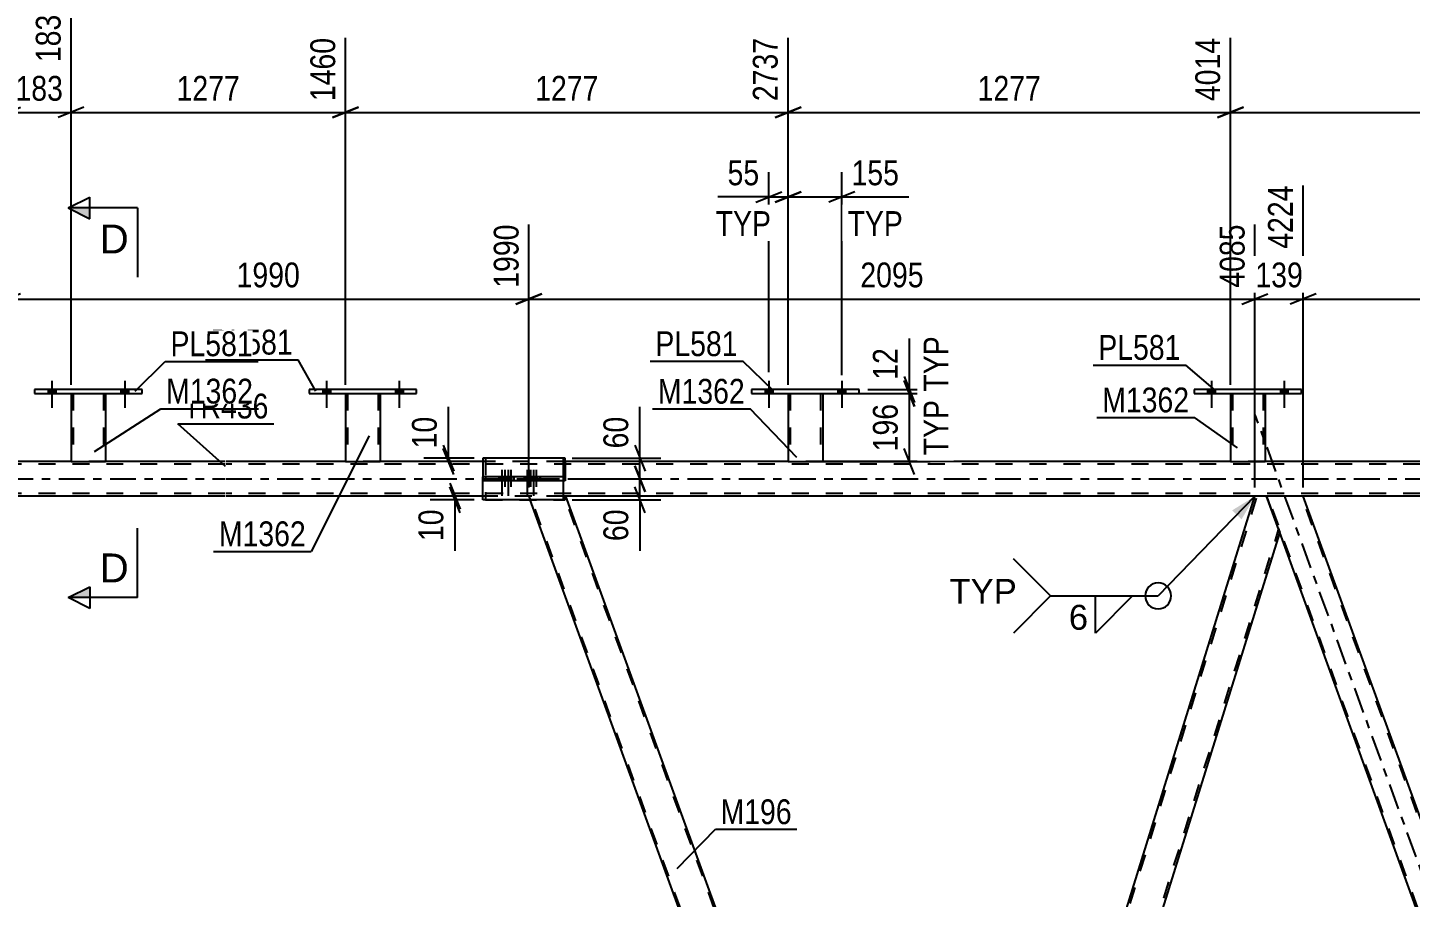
# Model space of a CAD drawing. Header units: millimetres. Extents: x -80 to 761, y -429 to 165.
# Drawn here: x 2.3 to 162, y -48.3 to 52.1 of the extents above; entities that cross this region are included whole.
import ezdxf

# ---------------------------------------------------------------- set-up
doc = ezdxf.new("R2010")
doc.units = ezdxf.units.MM
doc.linetypes.add('DXK_LINE_DOT2', pattern=[3.9198, 1.9599, -1.9599])
doc.linetypes.add('DXK_LINE_DOT3', pattern=[5.9187, 2.979, -0.9799, 0.9799, -0.9799])
doc.styles.add('Arial', font='ARIAL.TTF', dxfattribs={"height": 0.2})
doc.styles.add('Arial Narrow', font='ARIALN.TTF', dxfattribs={"height": 0.2})

# ---------------------------------------------------------------- blocks, each defined once
blk = doc.blocks.new('Bolt-814184913-3454 - 3452')
at = {"linetype": 'Continuous'}
for points in [[(36.39, 9.84), (37.27, 9.84), (37.27, 10.32), (36.39, 10.32)], [(44.79, 9.84), (45.67, 9.84), (45.67, 10.32), (44.79, 10.32)]]:
    blk.add_hatch(color=1, dxfattribs=at).paths.add_polyline_path(points)
at = {"color": 1, "linetype": 'Continuous'}
for p, q in [((36.83, 11.32), (36.83, 8.2)), ((45.23, 11.32), (45.23, 8.2)), ((36.39, 10.32), (36.39, 9.84)), ((37.27, 10.32), (37.27, 9.84)), ((44.79, 10.32), (44.79, 9.84)), ((45.67, 10.32), (45.67, 9.84))]:
    blk.add_line(p, q, dxfattribs=at)
blk = doc.blocks.new('Bolt-814184913-3455 - 3452')
at = {"linetype": 'Continuous'}
for points in [[(36.39, 9.84), (37.27, 9.84), (37.27, 10.32), (36.39, 10.32)], [(44.79, 9.84), (45.67, 9.84), (45.67, 10.32), (44.79, 10.32)]]:
    blk.add_hatch(color=1, dxfattribs=at).paths.add_polyline_path(points)
at = {"color": 1, "linetype": 'Continuous'}
for p, q in [((36.83, 11.32), (36.83, 8.2)), ((45.23, 11.32), (45.23, 8.2)), ((36.39, 10.32), (36.39, 9.84)), ((37.27, 10.32), (37.27, 9.84)), ((44.79, 10.32), (44.79, 9.84)), ((45.67, 10.32), (45.67, 9.84))]:
    blk.add_line(p, q, dxfattribs=at)
blk = doc.blocks.new('Bolt-814184913-3456 - 3452')
at = {"linetype": 'Continuous'}
for points in [[(87.47, 9.84), (88.35, 9.84), (88.35, 10.32), (87.47, 10.32)], [(95.87, 9.84), (96.75, 9.84), (96.75, 10.32), (95.87, 10.32)]]:
    blk.add_hatch(color=1, dxfattribs=at).paths.add_polyline_path(points)
at = {"color": 1, "linetype": 'Continuous'}
for p, q in [((87.91, 11.32), (87.91, 8.2)), ((96.31, 11.32), (96.31, 8.2)), ((87.47, 10.32), (87.47, 9.84)), ((88.35, 10.32), (88.35, 9.84)), ((95.87, 10.32), (95.87, 9.84)), ((96.75, 10.32), (96.75, 9.84))]:
    blk.add_line(p, q, dxfattribs=at)
blk = doc.blocks.new('Bolt-814184913-3457 - 3452')
at = {"linetype": 'Continuous'}
for points in [[(87.47, 9.84), (88.35, 9.84), (88.35, 10.32), (87.47, 10.32)], [(95.87, 9.84), (96.75, 9.84), (96.75, 10.32), (95.87, 10.32)]]:
    blk.add_hatch(color=1, dxfattribs=at).paths.add_polyline_path(points)
at = {"color": 1, "linetype": 'Continuous'}
for p, q in [((87.91, 11.32), (87.91, 8.2)), ((96.31, 11.32), (96.31, 8.2)), ((87.47, 10.32), (87.47, 9.84)), ((88.35, 10.32), (88.35, 9.84)), ((95.87, 10.32), (95.87, 9.84)), ((96.75, 10.32), (96.75, 9.84))]:
    blk.add_line(p, q, dxfattribs=at)
blk = doc.blocks.new('Bolt-814184913-3458 - 3452')
at = {"linetype": 'Continuous'}
for points in [[(138.55, 9.84), (139.43, 9.84), (139.43, 10.32), (138.55, 10.32)], [(146.95, 9.84), (147.83, 9.84), (147.83, 10.32), (146.95, 10.32)]]:
    blk.add_hatch(color=1, dxfattribs=at).paths.add_polyline_path(points)
at = {"color": 1, "linetype": 'Continuous'}
for p, q in [((138.99, 11.32), (138.99, 8.2)), ((147.39, 11.32), (147.39, 8.2)), ((138.55, 10.32), (138.55, 9.84)), ((139.43, 10.32), (139.43, 9.84)), ((146.95, 10.32), (146.95, 9.84)), ((147.83, 10.32), (147.83, 9.84))]:
    blk.add_line(p, q, dxfattribs=at)
blk = doc.blocks.new('Bolt-814184913-3459 - 3452')
at = {"linetype": 'Continuous'}
for points in [[(138.55, 9.84), (139.43, 9.84), (139.43, 10.32), (138.55, 10.32)], [(146.95, 9.84), (147.83, 9.84), (147.83, 10.32), (146.95, 10.32)]]:
    blk.add_hatch(color=1, dxfattribs=at).paths.add_polyline_path(points)
at = {"color": 1, "linetype": 'Continuous'}
for p, q in [((138.99, 11.32), (138.99, 8.2)), ((147.39, 11.32), (147.39, 8.2)), ((138.55, 10.32), (138.55, 9.84)), ((139.43, 10.32), (139.43, 9.84)), ((146.95, 10.32), (146.95, 9.84)), ((147.83, 10.32), (147.83, 9.84))]:
    blk.add_line(p, q, dxfattribs=at)
blk = doc.blocks.new('Part-814184913-3482 - 3452')
at = {"color": 2, "linetype": 'Continuous'}
for p, q in [((34.83, 10.32), (34.83, 9.84)), ((47.23, 10.32), (34.83, 10.32)), ((34.83, 9.84), (47.23, 9.84)), ((47.23, 9.84), (47.23, 10.32))]:
    blk.add_line(p, q, dxfattribs=at)
blk = doc.blocks.new('Part-814184913-3497 - 3452')
at = {"color": 2, "linetype": 'Continuous'}
for p, q in [((39.03, 9.84), (39.03, 2)), ((43.03, 9.84), (43.03, 2)), ((39.03, 2), (43.03, 2))]:
    blk.add_line(p, q, dxfattribs=at)
at = {"color": 7, "linetype": 'DXK_LINE_DOT2'}
for p, q in [((39.03, 9.84), (43.03, 9.84)), ((39.03, 9.84), (39.03, 9.84)), ((39.03, 9.84), (39.03, 9.84)), ((39.27, 9.84), (39.27, 2)), ((42.79, 9.84), (42.79, 2)), ((43.03, 9.84), (43.03, 9.84)), ((43.03, 9.84), (43.03, 9.84)), ((42.73, 2), (42.77, 2)), ((42.73, 2), (42.77, 2)), ((42.77, 2), (42.79, 2)), ((42.77, 2), (42.79, 2))]:
    blk.add_line(p, q, dxfattribs=at)
blk = doc.blocks.new('Part-814184913-3502 - 3452')
at = {"color": 2, "linetype": 'Continuous'}
for p, q in [((85.91, 10.32), (85.91, 9.84)), ((98.31, 10.32), (85.91, 10.32)), ((85.91, 9.84), (98.31, 9.84)), ((98.31, 9.84), (98.31, 10.32))]:
    blk.add_line(p, q, dxfattribs=at)
blk = doc.blocks.new('Part-814184913-3507 - 3452')
at = {"color": 2, "linetype": 'Continuous'}
for p, q in [((90.11, 9.84), (90.11, 2)), ((94.11, 9.84), (94.11, 2)), ((90.11, 2), (94.11, 2))]:
    blk.add_line(p, q, dxfattribs=at)
at = {"color": 7, "linetype": 'DXK_LINE_DOT2'}
for p, q in [((90.11, 9.84), (94.11, 9.84)), ((90.11, 9.84), (90.11, 9.84)), ((90.11, 9.84), (90.11, 9.84)), ((90.35, 9.84), (90.35, 2)), ((93.87, 9.84), (93.87, 2)), ((94.11, 9.84), (94.11, 9.84)), ((94.11, 9.84), (94.11, 9.84)), ((93.82, 2), (93.85, 2)), ((93.82, 2), (93.85, 2)), ((93.85, 2), (93.87, 2)), ((93.85, 2), (93.87, 2))]:
    blk.add_line(p, q, dxfattribs=at)
blk = doc.blocks.new('Part-814184913-3512 - 3452')
at = {"color": 2, "linetype": 'Continuous'}
for p, q in [((136.99, 10.32), (136.99, 9.84)), ((149.39, 10.32), (136.99, 10.32)), ((136.99, 9.84), (149.39, 9.84)), ((149.39, 9.84), (149.39, 10.32))]:
    blk.add_line(p, q, dxfattribs=at)
blk = doc.blocks.new('Part-814184913-3517 - 3452')
at = {"color": 2, "linetype": 'Continuous'}
for p, q in [((141.19, 9.84), (141.19, 2)), ((145.19, 9.84), (145.19, 2)), ((141.19, 2), (145.19, 2))]:
    blk.add_line(p, q, dxfattribs=at)
at = {"color": 7, "linetype": 'DXK_LINE_DOT2'}
for p, q in [((141.19, 9.84), (145.19, 9.84)), ((141.19, 9.84), (141.19, 9.84)), ((141.19, 9.84), (141.19, 9.84)), ((141.43, 9.84), (141.43, 2)), ((144.95, 9.84), (144.95, 2)), ((145.19, 9.84), (145.19, 9.84)), ((145.19, 9.84), (145.19, 9.84)), ((144.9, 2), (144.93, 2)), ((144.9, 2), (144.93, 2)), ((144.93, 2), (144.95, 2)), ((144.93, 2), (144.95, 2))]:
    blk.add_line(p, q, dxfattribs=at)
blk = doc.blocks.new('Part-814184913-3902 - 3452')
at = {"color": 2, "linetype": 'Continuous'}
for p, q in [((64.18, 2.4), (54.87, 2.4)), ((54.87, 2.4), (54.87, 0.24)), ((64.18, -2.4), (64.18, 2.4)), ((54.87, -2.4), (54.87, -0.24)), ((64.18, -2.4), (54.87, -2.4))]:
    blk.add_line(p, q, dxfattribs=at)
at = {"color": 7, "linetype": 'DXK_LINE_DOT2'}
blk.add_line((54.87, 0.24), (54.87, -0.24), dxfattribs=at)
blk = doc.blocks.new('Part-814184913-3736 - 3452')
at = {"color": 2, "linetype": 'Continuous'}
for p, q in [((107.32, -119.75), (144.02, -2)), ((145.34, -2), (144.02, -2)), ((146.87, -6.2), (145.34, -2)), ((110.43, -123.22), (146.89, -6.25)), ((108.58, -123.22), (107.34, -119.8))]:
    blk.add_line(p, q, dxfattribs=at)
at = {"color": 7, "linetype": 'DXK_LINE_DOT2'}
for p, q in [((107.45, -120.12), (144.27, -2)), ((110.17, -123.22), (146.75, -5.88)), ((146.89, -6.25), (146.87, -6.2)), ((146.89, -6.25), (146.87, -6.2)), ((107.34, -119.8), (107.32, -119.75)), ((108.58, -123.22), (110.43, -123.22))]:
    blk.add_line(p, q, dxfattribs=at)
blk = doc.blocks.new('Part-814184913-3741 - 3452')
at = {"color": 7, "linetype": 'DXK_LINE_DOT3'}
blk.add_line((195.01, -132.62), (144.05, 7.4), dxfattribs=at)
at = {"color": 2, "linetype": 'Continuous'}
for p, q in [((149.59, -2), (145.34, -2)), ((191.96, -118.41), (149.59, -2)), ((187.71, -118.41), (146.87, -6.2))]:
    blk.add_line(p, q, dxfattribs=at)
at = {"color": 7, "linetype": 'DXK_LINE_DOT2'}
for p, q in [((145.34, -2), (146.87, -6.2)), ((189.63, -123.22), (145.51, -2)), ((193.54, -123.22), (149.42, -2)), ((189.46, -123.22), (187.71, -118.41)), ((193.72, -123.22), (191.96, -118.41)), ((193.72, -123.22), (189.46, -123.22))]:
    blk.add_line(p, q, dxfattribs=at)
blk = doc.blocks.new('Part-814184913-3752 - 3452')
at = {"color": 2, "linetype": 'Continuous'}
for p, q in [((7.33, 2), (0, 2)), ((25.13, 2), (11.33, 2)), ((39.03, 2), (25.23, 2)), ((54.87, 2), (43.03, 2)), ((90.11, 2), (64.18, 2)), ((141.19, 2), (94.11, 2)), ((192.27, 2), (145.19, 2)), ((25.13, -2), (0, -2)), ((54.87, -2), (25.23, -2)), ((144.02, -2), (64.46, -2)), ((229.15, -2), (149.59, -2))]:
    blk.add_line(p, q, dxfattribs=at)
at = {"color": 7, "linetype": 'DXK_LINE_DOT2'}
for p, q in [((25.13, 1.68), (0, 1.68)), ((11.33, 2), (7.33, 2)), ((629.53, 1.68), (25.23, 1.68)), ((43.03, 2), (39.03, 2)), ((64.18, 2), (54.87, 2)), ((94.11, 2), (90.11, 2)), ((145.19, 2), (141.19, 2)), ((25.13, -1.68), (0, -1.68)), ((629.53, -1.68), (25.23, -1.68)), ((64.46, -2), (54.87, -2)), ((149.59, -2), (144.02, -2))]:
    blk.add_line(p, q, dxfattribs=at)
at = {"color": 7, "linetype": 'DXK_LINE_DOT3'}
for p, q in [((0, 0), (25.13, 0)), ((25.23, 0), (629.53, 0))]:
    blk.add_line(p, q, dxfattribs=at)
blk = doc.blocks.new('Part-814184913-3914 - 3452')
at = {"color": 2, "linetype": 'Continuous'}
for p, q in [((7.33, 9.84), (7.33, 2)), ((11.33, 9.84), (11.33, 2)), ((7.33, 2), (11.33, 2))]:
    blk.add_line(p, q, dxfattribs=at)
at = {"color": 7, "linetype": 'DXK_LINE_DOT2'}
for p, q in [((7.33, 9.84), (11.33, 9.84)), ((7.33, 9.84), (7.33, 9.84)), ((7.33, 9.84), (7.33, 9.84)), ((7.57, 9.84), (7.57, 2)), ((11.09, 9.84), (11.09, 2)), ((11.33, 9.84), (11.33, 9.84)), ((11.33, 9.84), (11.33, 9.84)), ((11.03, 2), (11.07, 2)), ((11.03, 2), (11.07, 2)), ((11.07, 2), (11.09, 2)), ((11.07, 2), (11.09, 2))]:
    blk.add_line(p, q, dxfattribs=at)
blk = doc.blocks.new('Part-814184913-3804 - 3452')
at = {"color": 7, "linetype": 'DXK_LINE_DOT2'}
for p, q in [((60.2, -2), (60.23, -2)), ((64.18, -2), (60.2, -2)), ((60.2, -2), (60.35, -2.4)), ((104.49, -123.22), (60.37, -2)), ((108.41, -123.22), (64.29, -2)), ((108.58, -123.22), (107.34, -119.8)), ((104.32, -123.22), (108.58, -123.22))]:
    blk.add_line(p, q, dxfattribs=at)
at = {"color": 2, "linetype": 'Continuous'}
for p, q in [((104.32, -123.22), (60.35, -2.4)), ((64.46, -2), (64.18, -2)), ((107.34, -119.8), (64.46, -2))]:
    blk.add_line(p, q, dxfattribs=at)
blk = doc.blocks.new('Bolt-814184913-3920 - 3452')
at = {"linetype": 'Continuous'}
for points in [[(4.69, 9.84), (5.57, 9.84), (5.57, 10.32), (4.69, 10.32)], [(13.09, 9.84), (13.97, 9.84), (13.97, 10.32), (13.09, 10.32)]]:
    blk.add_hatch(color=1, dxfattribs=at).paths.add_polyline_path(points)
at = {"color": 1, "linetype": 'Continuous'}
for p, q in [((5.13, 11.32), (5.13, 8.2)), ((13.53, 11.32), (13.53, 8.2)), ((4.69, 10.32), (4.69, 9.84)), ((5.57, 10.32), (5.57, 9.84)), ((13.09, 10.32), (13.09, 9.84)), ((13.97, 10.32), (13.97, 9.84))]:
    blk.add_line(p, q, dxfattribs=at)
blk = doc.blocks.new('Part-814184913-3901 - 3452')
at = {"color": 2, "linetype": 'Continuous'}
for p, q in [((61.09, 0.24), (54.87, 0.24)), ((54.87, -0.24), (54.87, 0.24)), ((64.18, 0.24), (61.09, 0.24)), ((61.09, 0.24), (61.09, -0.24)), ((64.18, 0.24), (64.18, -0.24)), ((61.09, -0.24), (54.87, -0.24)), ((64.18, -0.24), (61.09, -0.24))]:
    blk.add_line(p, q, dxfattribs=at)
blk = doc.blocks.new('Bolt-814184913-3903 - 3452')
at = {"linetype": 'Continuous'}
for points in [[(57.44, 0.24), (56.72, 0.24), (56.72, -0.24), (57.44, -0.24)], [(58.17, 0.24), (57.45, 0.24), (57.45, -0.24), (58.17, -0.24)], [(60.37, 0.24), (59.65, 0.24), (59.65, -0.24), (60.37, -0.24)], [(61.1, 0.24), (60.38, 0.24), (60.38, -0.24), (61.1, -0.24)]]:
    blk.add_hatch(color=1, dxfattribs=at).paths.add_polyline_path(points)
at = {"color": 1, "linetype": 'Continuous'}
for p, q in [((56.72, 0.24), (56.72, -0.24)), ((57.08, 1.04), (57.08, -1.96)), ((57.44, 0.24), (57.44, -0.24)), ((57.45, 0.24), (57.45, -0.24)), ((57.81, 1.04), (57.81, -1.96)), ((58.17, 0.24), (58.17, -0.24)), ((59.65, 0.24), (59.65, -0.24)), ((60.01, 1.04), (60.01, -1.96)), ((60.37, 0.24), (60.37, -0.24)), ((60.38, 0.24), (60.38, -0.24)), ((60.74, 1.04), (60.74, -1.96)), ((61.1, 0.24), (61.1, -0.24))]:
    blk.add_line(p, q, dxfattribs=at)
blk = doc.blocks.new('Part-814184913-3907 - 3452')
at = {"color": 7, "linetype": 'DXK_LINE_DOT2'}
for p, q in [((64.38, 0.24), (55.2, 0.24)), ((55.2, 0.24), (55.2, -0.24)), ((61.48, 0.24), (61.48, -0.24)), ((64.38, 0.24), (64.38, -0.24)), ((64.38, -0.24), (55.2, -0.24))]:
    blk.add_line(p, q, dxfattribs=at)
blk = doc.blocks.new('Part-814184913-3908 - 3452')
at = {"color": 2, "linetype": 'Continuous'}
for p, q in [((64.38, 2.4), (55.2, 2.4)), ((64.38, 2), (64.38, 2.4))]:
    blk.add_line(p, q, dxfattribs=at)
at = {"color": 7, "linetype": 'DXK_LINE_DOT2'}
for p, q in [((55.2, 2.4), (55.2, -2.4)), ((64.38, 2), (64.38, -2.4)), ((55.2, -2.4), (64.38, -2.4))]:
    blk.add_line(p, q, dxfattribs=at)
blk = doc.blocks.new('Bolt-814184913-3909 - 3452')
at = {"color": 1, "linetype": 'DXK_LINE_DOT2'}
for p, q in [((57.04, 0.24), (57.04, -0.24)), ((57.4, 1.04), (57.4, -1.96)), ((57.74, 0.24), (57.74, -0.24)), ((57.76, 0.24), (57.76, -0.24)), ((58.1, 1.04), (58.1, -1.96)), ((58.46, 0.24), (58.46, -0.24)), ((60, 0.24), (60, -0.24)), ((60.36, 1.04), (60.36, -1.96)), ((60.69, 0.24), (60.69, -0.24)), ((60.72, 0.24), (60.72, -0.24)), ((61.05, 1.04), (61.05, -1.96)), ((61.41, 0.24), (61.41, -0.24))]:
    blk.add_line(p, q, dxfattribs=at)
blk = doc.blocks.new('Part-814184913-3919 - 3452')
at = {"color": 2, "linetype": 'Continuous'}
for p, q in [((3.13, 10.32), (3.13, 9.84)), ((15.53, 10.32), (3.13, 10.32)), ((3.13, 9.84), (15.53, 9.84)), ((15.53, 9.84), (15.53, 10.32))]:
    blk.add_line(p, q, dxfattribs=at)
blk = doc.blocks.new('Bolt-814184913-3921 - 3452')
at = {"linetype": 'Continuous'}
for points in [[(4.69, 9.84), (5.57, 9.84), (5.57, 10.32), (4.69, 10.32)], [(13.09, 9.84), (13.97, 9.84), (13.97, 10.32), (13.09, 10.32)]]:
    blk.add_hatch(color=1, dxfattribs=at).paths.add_polyline_path(points)
at = {"color": 1, "linetype": 'Continuous'}
for p, q in [((5.13, 11.32), (5.13, 8.2)), ((13.53, 11.32), (13.53, 8.2)), ((4.69, 10.32), (4.69, 9.84)), ((5.57, 10.32), (5.57, 9.84)), ((13.09, 10.32), (13.09, 9.84)), ((13.97, 10.32), (13.97, 9.84))]:
    blk.add_line(p, q, dxfattribs=at)
blk = doc.blocks.new('StraightDimension-814184913-4511 - 3452')
at = {"color": 7, "linetype": 'Continuous'}
for p, q in [((60.2, -1), (60.2, 29.37)), ((144.02, -1), (144.02, 29.37)), ((61.7, 21.36), (58.7, 20.16)), ((60.2, 20.76), (144.02, 20.76)), ((142.52, 20.16), (145.52, 21.36))]:
    blk.add_line(p, q, dxfattribs=at)
at = {"color": 0, "linetype": 'Continuous'}
blk.add_wipeout([(143.42, 29.97), (139.22, 29.97), (139.22, 21.46), (143.42, 21.46)], dxfattribs=at)
at = {"color": 0}
blk.add_wipeout([(106.37, 21.51), (106.37, 25.71), (97.86, 25.71), (97.86, 21.51)], dxfattribs=at)
at = {"color": 3, "linetype": 'Continuous', "style": 'Arial Narrow'}
blk.add_text('4085', height=2.863, rotation=90.0002, dxfattribs=at).set_placement((142.82, 22.06))
at = {"color": 3, "style": 'Arial Narrow'}
blk.add_text('2095', height=2.863, dxfattribs=at).set_placement((98.46, 22.11))
blk = doc.blocks.new('StraightDimension-814184913-17968 - 3452')
at = {"color": 7, "linetype": 'Continuous'}
for p, q in [((7.33, 10.84), (7.33, 53.59)), ((39.03, 10.84), (39.03, 50.91)), ((8.83, 42.9), (5.83, 41.7)), ((7.33, 42.3), (39.03, 42.3)), ((37.53, 41.7), (40.53, 42.9))]:
    blk.add_line(p, q, dxfattribs=at)
at = {"color": 0, "linetype": 'Continuous'}
blk.add_wipeout([(38.43, 51.51), (34.23, 51.51), (34.23, 43), (38.43, 43)], dxfattribs=at)
at = {"color": 0}
blk.add_wipeout([(27.44, 43.05), (27.44, 47.25), (18.92, 47.25), (18.92, 43.05)], dxfattribs=at)
at = {"color": 3, "linetype": 'Continuous', "style": 'Arial Narrow'}
blk.add_text('1460', height=2.863, rotation=90.0002, dxfattribs=at).set_placement((37.83, 43.6))
at = {"color": 3, "style": 'Arial Narrow'}
blk.add_text('1277', height=2.863, dxfattribs=at).set_placement((19.52, 43.65))
blk = doc.blocks.new('StraightDimension-814184913-18107 - 3452')
at = {"color": 7, "linetype": 'Continuous'}
for p, q in [((87.91, 12.32), (87.91, 35.39)), ((90.11, 10.84), (90.11, 35.39)), ((86.41, 31.94), (89.41, 33.14)), ((87.91, 32.54), (90.11, 32.54)), ((91.61, 33.14), (88.61, 31.94))]:
    blk.add_line(p, q, dxfattribs=at)
at = {"color": 0}
blk.add_wipeout([(87.39, 33.29), (87.39, 37.49), (82.53, 37.49), (82.53, 33.29)], dxfattribs=at)
at = {"color": 0, "linetype": 'Continuous'}
blk.add_wipeout([(88.75, 27.44), (88.75, 31.64), (81.16, 31.64), (81.16, 27.44)], dxfattribs=at)
at = {"color": 7, "linetype": 'Continuous'}
blk.add_line((87.91, 32.54), (82.01, 32.54), dxfattribs=at)
blk.add_line((87.91, 32.54), (82.01, 32.54), dxfattribs=at)
at = {"color": 3, "style": 'Arial Narrow'}
blk.add_text('55', height=2.863, dxfattribs=at).set_placement((83.13, 33.89))
at = {"color": 3, "linetype": 'Continuous', "style": 'Arial Narrow'}
blk.add_text('TYP', height=2.863, dxfattribs=at).set_placement((81.76, 28.04))
blk = doc.blocks.new('StraightDimension-814184913-17966 - 3452')
at = {"color": 7, "linetype": 'Continuous'}
for p, q in [((90.11, 10.84), (90.11, 50.91)), ((141.19, 10.84), (141.19, 50.91)), ((91.61, 42.9), (88.61, 41.7)), ((90.11, 42.3), (141.19, 42.3)), ((139.69, 41.7), (142.69, 42.9))]:
    blk.add_line(p, q, dxfattribs=at)
at = {"color": 0, "linetype": 'Continuous'}
blk.add_wipeout([(140.59, 51.51), (136.39, 51.51), (136.39, 43), (140.59, 43)], dxfattribs=at)
at = {"color": 0}
blk.add_wipeout([(119.91, 43.05), (119.91, 47.25), (111.4, 47.25), (111.4, 43.05)], dxfattribs=at)
at = {"color": 3, "linetype": 'Continuous', "style": 'Arial Narrow'}
blk.add_text('4014', height=2.863, rotation=90.0002, dxfattribs=at).set_placement((139.99, 43.6))
at = {"color": 3, "style": 'Arial Narrow'}
blk.add_text('1277', height=2.863, dxfattribs=at).set_placement((112, 43.65))
blk = doc.blocks.new('StraightDimension-814184913-5079 - 3452')
at = {"color": 7, "linetype": 'Continuous'}
for p, q in [((51.06, -0.5), (52.26, -3.5)), ((52.26, -3.9), (51.06, -0.9)), ((53.87, -2), (48.81, -2)), ((53.87, -2.4), (48.81, -2.4)), ((51.66, -2.4), (51.66, -2))]:
    blk.add_line(p, q, dxfattribs=at)
at = {"color": 0}
blk.add_wipeout([(50.91, -2.93), (46.71, -2.93), (46.71, -7.78), (50.91, -7.78)], dxfattribs=at)
at = {"color": 7, "linetype": 'Continuous'}
blk.add_line((51.66, -2.4), (51.66, -8.31), dxfattribs=at)
blk.add_line((51.66, -2.4), (51.66, -8.31), dxfattribs=at)
at = {"color": 3, "style": 'Arial Narrow'}
blk.add_text('10', height=2.863, rotation=90.0002, dxfattribs=at).set_placement((50.31, -7.18))
blk = doc.blocks.new('StraightDimension-814184913-18106 - 3452')
at = {"color": 7, "linetype": 'Continuous'}
for p, q in [((90.11, 10.84), (90.11, 35.39)), ((96.31, 11.96), (96.31, 35.39)), ((88.61, 31.94), (91.61, 33.14)), ((90.11, 32.54), (96.31, 32.54)), ((97.81, 33.14), (94.81, 31.94))]:
    blk.add_line(p, q, dxfattribs=at)
at = {"color": 0}
blk.add_wipeout([(103.52, 33.29), (103.52, 37.49), (96.84, 37.49), (96.84, 33.29)], dxfattribs=at)
at = {"color": 0, "linetype": 'Continuous'}
blk.add_wipeout([(103.97, 27.44), (103.97, 31.64), (96.38, 31.64), (96.38, 27.44)], dxfattribs=at)
at = {"color": 7, "linetype": 'Continuous'}
blk.add_line((96.31, 32.54), (104.05, 32.54), dxfattribs=at)
blk.add_line((96.31, 32.54), (104.05, 32.54), dxfattribs=at)
at = {"color": 3, "style": 'Arial Narrow'}
blk.add_text('155', height=2.863, dxfattribs=at).set_placement((97.44, 33.89))
at = {"color": 3, "linetype": 'Continuous', "style": 'Arial Narrow'}
blk.add_text('TYP', height=2.863, dxfattribs=at).set_placement((96.98, 28.04))
blk = doc.blocks.new('StraightDimension-814184913-5125 - 3452')
at = {"color": 7, "linetype": 'Continuous'}
for p, q in [((72.41, 1.5), (73.61, -1.5)), ((65.18, 0), (75.41, 0)), ((73.61, -3.9), (72.41, -0.9)), ((73.01, -2.4), (73.01, 0)), ((65.18, -2.4), (75.41, -2.4))]:
    blk.add_line(p, q, dxfattribs=at)
at = {"color": 0}
blk.add_wipeout([(72.26, -2.93), (68.06, -2.93), (68.06, -7.78), (72.26, -7.78)], dxfattribs=at)
at = {"color": 7, "linetype": 'Continuous'}
blk.add_line((73.01, -2.4), (73.01, -8.31), dxfattribs=at)
blk.add_line((73.01, -2.4), (73.01, -8.31), dxfattribs=at)
at = {"color": 3, "style": 'Arial Narrow'}
blk.add_text('60', height=2.863, rotation=90.0002, dxfattribs=at).set_placement((71.66, -7.18))
blk = doc.blocks.new('StraightDimension-814184913-3924 - 3452')
at = {"color": 7, "linetype": 'Continuous'}
for p, q in [((103.52, 11.34), (104.72, 8.34)), ((93.11, 9.84), (106.52, 9.84)), ((104.12, 2), (104.12, 9.84)), ((104.72, 0.5), (103.52, 3.5)), ((93.11, 2), (106.52, 2))]:
    blk.add_line(p, q, dxfattribs=at)
at = {"color": 0, "linetype": 'Continuous'}
blk.add_wipeout([(109.22, 9.71), (105.02, 9.71), (105.02, 2.12), (109.22, 2.12)], dxfattribs=at)
at = {"color": 0}
blk.add_wipeout([(103.37, 9.26), (99.17, 9.26), (99.17, 2.58), (103.37, 2.58)], dxfattribs=at)
at = {"color": 3, "style": 'Arial Narrow'}
blk.add_text('196', height=2.863, rotation=90.0002, dxfattribs=at).set_placement((102.77, 3.18))
at = {"color": 3, "linetype": 'Continuous', "style": 'Arial Narrow'}
blk.add_text('TYP', height=2.863, rotation=90.0002, dxfattribs=at).set_placement((108.62, 2.72))
blk = doc.blocks.new('StraightDimension-814184913-3943 - 3452')
at = {"color": 7, "linetype": 'Continuous'}
for p, q in [((103.52, 11.82), (104.72, 8.82)), ((104.72, 8.34), (103.52, 11.34)), ((93.11, 9.84), (106.52, 9.84)), ((99.31, 10.32), (106.52, 10.32)), ((104.12, 9.84), (104.12, 10.32))]:
    blk.add_line(p, q, dxfattribs=at)
at = {"color": 0, "linetype": 'Continuous'}
blk.add_wipeout([(109.22, 17.07), (105.02, 17.07), (105.02, 9.48), (109.22, 9.48)], dxfattribs=at)
at = {"color": 0}
blk.add_wipeout([(103.37, 15.7), (99.17, 15.7), (99.17, 10.84), (103.37, 10.84)], dxfattribs=at)
at = {"color": 7, "linetype": 'Continuous'}
blk.add_line((104.12, 10.32), (104.12, 16.22), dxfattribs=at)
blk.add_line((104.12, 10.32), (104.12, 16.22), dxfattribs=at)
at = {"color": 3, "linetype": 'Continuous', "style": 'Arial Narrow'}
blk.add_text('TYP', height=2.863, rotation=90.0002, dxfattribs=at).set_placement((108.62, 10.08))
at = {"color": 3, "style": 'Arial Narrow'}
blk.add_text('12', height=2.863, rotation=90.0002, dxfattribs=at).set_placement((102.77, 11.44))
blk = doc.blocks.new('StraightDimension-814184913-5102 - 3452')
at = {"color": 7, "linetype": 'Continuous'}
for p, q in [((50.31, 3.9), (51.51, 0.9)), ((51.51, 0.5), (50.31, 3.5)), ((53.87, 2.4), (48.06, 2.4)), ((53.87, 2), (48.06, 2)), ((50.91, 2), (50.91, 2.4))]:
    blk.add_line(p, q, dxfattribs=at)
at = {"color": 0}
blk.add_wipeout([(50.16, 7.78), (45.96, 7.78), (45.96, 2.92), (50.16, 2.92)], dxfattribs=at)
at = {"color": 7, "linetype": 'Continuous'}
blk.add_line((50.91, 2.4), (50.91, 8.31), dxfattribs=at)
blk.add_line((50.91, 2.4), (50.91, 8.31), dxfattribs=at)
at = {"color": 3, "style": 'Arial Narrow'}
blk.add_text('10', height=2.863, rotation=90.0002, dxfattribs=at).set_placement((49.56, 3.52))
blk = doc.blocks.new('StraightDimension-814184913-4206 - 3452')
at = {"color": 7, "linetype": 'Continuous'}
for p, q in [((0, -3), (0, -61.62)), ((37.94, -122.25), (37.94, -56.37)), ((1.5, -58.62), (-1.5, -59.82)), ((36.44, -59.82), (39.44, -58.62)), ((0, -59.22), (37.94, -59.22))]:
    blk.add_line(p, q, dxfattribs=at)
at = {"color": 0}
blk.add_wipeout([(23.23, -58.47), (23.23, -54.27), (14.71, -54.27), (14.71, -58.47)], dxfattribs=at)
at = {"color": 3, "style": 'Arial Narrow'}
blk.add_text('1433', height=2.863, dxfattribs=at).set_placement((15.31, -57.87))
blk = doc.blocks.new('StraightDimension-814184913-4217 - 3452')
at = {"color": 7, "linetype": 'Continuous'}
for p, q in [((60.2, -1), (60.2, 29.37)), ((0, 7.5), (0, 23.89)), ((1.5, 21.36), (-1.5, 20.16)), ((0, 20.76), (60.2, 20.76)), ((58.7, 20.16), (61.7, 21.36))]:
    blk.add_line(p, q, dxfattribs=at)
at = {"color": 0, "linetype": 'Continuous'}
for points in [[(59.6, 29.97), (55.4, 29.97), (55.4, 21.46), (59.6, 21.46)], [(-0.6, 24.49), (-4.8, 24.49), (-4.8, 21.46), (-0.6, 21.46)]]:
    blk.add_wipeout(points, dxfattribs=at)
at = {"color": 0}
blk.add_wipeout([(34.36, 21.51), (34.36, 25.71), (25.85, 25.71), (25.85, 21.51)], dxfattribs=at)
at = {"color": 3, "linetype": 'Continuous', "style": 'Arial Narrow'}
for s, height, p in [('1990', 2.863, (59, 22.06)), ('0', 2.86, (-1.2, 22.06))]:
    blk.add_text(s, height=height, rotation=90.0002, dxfattribs=at).set_placement(p)
at = {"color": 3, "style": 'Arial Narrow'}
blk.add_text('1990', height=2.863, dxfattribs=at).set_placement((26.45, 22.11))
blk = doc.blocks.new('StraightDimension-814184913-4463 - 3452')
at = {"color": 7, "linetype": 'Continuous'}
for p, q in [((149.59, -1), (149.59, 33.87)), ((229.15, -1), (229.15, 29.37)), ((151.09, 21.36), (148.09, 20.16)), ((149.59, 20.76), (229.15, 20.76)), ((227.65, 20.16), (230.65, 21.36))]:
    blk.add_line(p, q, dxfattribs=at)
at = {"color": 0, "linetype": 'Continuous'}
blk.add_wipeout([(228.55, 29.97), (224.35, 29.97), (224.35, 21.46), (228.55, 21.46)], dxfattribs=at)
at = {"color": 0}
blk.add_wipeout([(193.63, 21.51), (193.63, 25.71), (185.12, 25.71), (185.12, 21.51)], dxfattribs=at)
at = {"color": 3, "linetype": 'Continuous', "style": 'Arial Narrow'}
blk.add_text('6213', height=2.863, rotation=90.0002, dxfattribs=at).set_placement((227.95, 22.06))
at = {"color": 3, "style": 'Arial Narrow'}
blk.add_text('1989', height=2.863, dxfattribs=at).set_placement((185.72, 22.11))
blk = doc.blocks.new('StraightDimension-814184913-4487 - 3452')
at = {"color": 7, "linetype": 'Continuous'}
for p, q in [((149.59, -1), (149.59, 33.87)), ((144.02, -1), (144.02, 29.37)), ((142.52, 20.16), (145.52, 21.36)), ((144.02, 20.76), (149.59, 20.76)), ((151.09, 21.36), (148.09, 20.16))]:
    blk.add_line(p, q, dxfattribs=at)
at = {"color": 0}
blk.add_wipeout([(150.15, 21.51), (150.15, 25.71), (143.47, 25.71), (143.47, 21.51)], dxfattribs=at)
at = {"color": 3, "style": 'Arial Narrow'}
blk.add_text('139', height=2.863, dxfattribs=at).set_placement((144.07, 22.11))
at = {"color": 0, "linetype": 'Continuous'}
blk.add_wipeout([(148.99, 34.47), (144.79, 34.47), (144.79, 25.96), (148.99, 25.96)], dxfattribs=at)
at = {"color": 3, "linetype": 'Continuous', "style": 'Arial Narrow'}
blk.add_text('4224', height=2.863, rotation=90.0002, dxfattribs=at).set_placement((148.39, 26.56))
blk = doc.blocks.new('StraightDimension-814184913-4867 - 3452')
at = {"color": 7, "linetype": 'Continuous'}
for p, q in [((-16.2, -1.5), (-17.4, 1.5)), ((-1.64, 0), (-19.65, 0)), ((-16.8, -125.86), (-16.8, 0)), ((-17.4, -124.36), (-16.2, -127.36)), ((35.86, -125.86), (-19.65, -125.86))]:
    blk.add_line(p, q, dxfattribs=at)
at = {"color": 0}
blk.add_wipeout([(-17.55, -58.67), (-21.75, -58.67), (-21.75, -67.19), (-17.55, -67.19)], dxfattribs=at)
at = {"color": 3, "style": 'Arial Narrow'}
blk.add_text('3147', height=2.863, rotation=90.0002, dxfattribs=at).set_placement((-18.15, -66.59))
blk = doc.blocks.new('StraightDimension-814184913-5136 - 3452')
at = {"color": 7, "linetype": 'Continuous'}
for p, q in [((72.41, 3.9), (73.61, 0.9)), ((65.18, 2.4), (75.41, 2.4)), ((73.01, 0), (73.01, 2.4)), ((73.61, -1.5), (72.41, 1.5)), ((65.18, 0), (75.41, 0))]:
    blk.add_line(p, q, dxfattribs=at)
at = {"color": 0}
blk.add_wipeout([(72.26, 7.78), (68.06, 7.78), (68.06, 2.92), (72.26, 2.92)], dxfattribs=at)
at = {"color": 7, "linetype": 'Continuous'}
blk.add_line((73.01, 2.4), (73.01, 8.31), dxfattribs=at)
blk.add_line((73.01, 2.4), (73.01, 8.31), dxfattribs=at)
at = {"color": 3, "style": 'Arial Narrow'}
blk.add_text('60', height=2.863, rotation=90.0002, dxfattribs=at).set_placement((71.66, 3.52))
blk = doc.blocks.new('StraightDimension-814184913-17965 - 3452')
at = {"color": 7, "linetype": 'Continuous'}
for p, q in [((141.19, 10.84), (141.19, 50.91)), ((192.27, 10.84), (192.27, 50.91)), ((142.69, 42.9), (139.69, 41.7)), ((141.19, 42.3), (192.27, 42.3)), ((190.77, 41.7), (193.77, 42.9))]:
    blk.add_line(p, q, dxfattribs=at)
at = {"color": 0, "linetype": 'Continuous'}
blk.add_wipeout([(191.67, 51.51), (187.47, 51.51), (187.47, 43), (191.67, 43)], dxfattribs=at)
at = {"color": 0}
blk.add_wipeout([(170.99, 43.05), (170.99, 47.25), (162.48, 47.25), (162.48, 43.05)], dxfattribs=at)
at = {"color": 3, "linetype": 'Continuous', "style": 'Arial Narrow'}
blk.add_text('5291', height=2.863, rotation=90.0002, dxfattribs=at).set_placement((191.07, 43.6))
at = {"color": 3, "style": 'Arial Narrow'}
blk.add_text('1277', height=2.863, dxfattribs=at).set_placement((163.08, 43.65))
blk = doc.blocks.new('StraightDimension-814184913-17967 - 3452')
at = {"color": 7, "linetype": 'Continuous'}
for p, q in [((39.03, 10.84), (39.03, 50.91)), ((90.11, 10.84), (90.11, 50.91)), ((40.53, 42.9), (37.53, 41.7)), ((39.03, 42.3), (90.11, 42.3)), ((88.61, 41.7), (91.61, 42.9))]:
    blk.add_line(p, q, dxfattribs=at)
at = {"color": 0, "linetype": 'Continuous'}
blk.add_wipeout([(89.51, 51.51), (85.31, 51.51), (85.31, 43), (89.51, 43)], dxfattribs=at)
at = {"color": 0}
blk.add_wipeout([(68.83, 43.05), (68.83, 47.25), (60.32, 47.25), (60.32, 43.05)], dxfattribs=at)
at = {"color": 3, "linetype": 'Continuous', "style": 'Arial Narrow'}
blk.add_text('2737', height=2.863, rotation=90.0002, dxfattribs=at).set_placement((88.91, 43.6))
at = {"color": 3, "style": 'Arial Narrow'}
blk.add_text('1277', height=2.863, dxfattribs=at).set_placement((60.92, 43.65))
blk = doc.blocks.new('StraightDimension-814184913-17969 - 3452')
at = {"color": 7, "linetype": 'Continuous'}
for p, q in [((7.33, 10.84), (7.33, 53.59)), ((0, 3), (0, 45.43)), ((-1.5, 41.7), (1.5, 42.9)), ((0, 42.3), (7.33, 42.3)), ((8.83, 42.9), (5.83, 41.7))]:
    blk.add_line(p, q, dxfattribs=at)
at = {"color": 0}
blk.add_wipeout([(7.01, 43.05), (7.01, 47.25), (0.32, 47.25), (0.32, 43.05)], dxfattribs=at)
at = {"color": 0, "linetype": 'Continuous'}
blk.add_wipeout([(-0.6, 46.03), (-4.8, 46.03), (-4.8, 43), (-0.6, 43)], dxfattribs=at)
at = {"color": 3, "style": 'Arial Narrow'}
blk.add_text('183', height=2.863, dxfattribs=at).set_placement((0.92, 43.65))
at = {"color": 3, "linetype": 'Continuous', "style": 'Arial Narrow'}
blk.add_text('0', height=2.86, rotation=90.0002, dxfattribs=at).set_placement((-1.2, 43.6))
at = {"color": 0, "linetype": 'Continuous'}
blk.add_wipeout([(6.73, 54.19), (2.53, 54.19), (2.53, 47.5), (6.73, 47.5)], dxfattribs=at)
at = {"color": 3, "linetype": 'Continuous', "style": 'Arial Narrow'}
blk.add_text('183', height=2.863, rotation=90.0002, dxfattribs=at).set_placement((6.13, 48.1))
blk = doc.blocks.new('Mark-814184913-3508 - 3452')
at = {"color": 0}
blk.add_wipeout([(135.43, 13.74), (135.43, 16.74), (125.93, 16.74), (125.93, 13.74)], dxfattribs=at)
blk.add_wipeout([(135.43, 13.74), (135.43, 16.74), (125.93, 16.74), (125.93, 13.74)], dxfattribs=at)
at = {"color": 30, "linetype": 'Continuous'}
for p in [(125.33, 13.14), (139.48, 10.21)]:
    blk.add_line(p, (136.03, 13.14), dxfattribs=at)
at = {"color": 3, "style": 'Arial Narrow'}
blk.add_text('PL581', height=2.863, dxfattribs=at).set_placement((125.93, 13.74))
blk = doc.blocks.new('Mark-814184913-3478 - 3452')
at = {"color": 0}
blk.add_wipeout([(32.94, 14.35), (32.94, 17.35), (23.44, 17.35), (23.44, 14.35)], dxfattribs=at)
blk.add_wipeout([(32.94, 14.35), (32.94, 17.35), (23.44, 17.35), (23.44, 14.35)], dxfattribs=at)
at = {"color": 30, "linetype": 'Continuous'}
for p in [(22.84, 13.75), (35.61, 10.13)]:
    blk.add_line(p, (33.54, 13.75), dxfattribs=at)
at = {"color": 3, "style": 'Arial Narrow'}
blk.add_text('PL581', height=2.863, dxfattribs=at).set_placement((23.44, 14.35))
blk = doc.blocks.new('Mark-814184913-3493 - 3452')
at = {"color": 0}
blk.add_wipeout([(34.46, -7.77), (34.46, -4.77), (24.4, -4.77), (24.4, -7.77)], dxfattribs=at)
blk.add_wipeout([(34.46, -7.77), (34.46, -4.77), (24.4, -4.77), (24.4, -7.77)], dxfattribs=at)
at = {"color": 30, "linetype": 'Continuous'}
for p in [(41.74, 4.96), (23.8, -8.37)]:
    blk.add_line(p, (35.06, -8.37), dxfattribs=at)
at = {"color": 3, "style": 'Arial Narrow'}
blk.add_text('M1362', height=2.863, dxfattribs=at).set_placement((24.4, -7.77))
blk = doc.blocks.new('Mark-814184913-3800 - 3452')
at = {"color": 0}
blk.add_wipeout([(90.54, -39.85), (90.54, -36.85), (82.32, -36.85), (82.32, -39.85)], dxfattribs=at)
blk.add_wipeout([(90.54, -39.85), (90.54, -36.85), (82.32, -36.85), (82.32, -39.85)], dxfattribs=at)
at = {"color": 30, "linetype": 'Continuous'}
for p, q in [((77.3, -44.98), (81.72, -40.45)), ((81.72, -40.45), (91.14, -40.45))]:
    blk.add_line(p, q, dxfattribs=at)
at = {"color": 3, "style": 'Arial Narrow'}
blk.add_text('M196', height=2.863, dxfattribs=at).set_placement((82.32, -39.85))
blk = doc.blocks.new('Mark-814184913-3498 - 3452')
at = {"color": 0}
blk.add_wipeout([(84.31, 14.17), (84.31, 17.17), (74.8, 17.17), (74.8, 14.17)], dxfattribs=at)
blk.add_wipeout([(84.31, 14.17), (84.31, 17.17), (74.8, 17.17), (74.8, 14.17)], dxfattribs=at)
at = {"color": 30, "linetype": 'Continuous'}
for p in [(74.2, 13.57), (88.4, 10.21)]:
    blk.add_line(p, (84.91, 13.57), dxfattribs=at)
at = {"color": 3, "style": 'Arial Narrow'}
blk.add_text('PL581', height=2.863, dxfattribs=at).set_placement((74.8, 14.17))
blk = doc.blocks.new('Mark-814184913-3503 - 3452')
at = {"color": 0}
blk.add_wipeout([(85.14, 8.68), (85.14, 11.68), (75.08, 11.68), (75.08, 8.68)], dxfattribs=at)
blk.add_wipeout([(85.14, 8.68), (85.14, 11.68), (75.08, 11.68), (75.08, 8.68)], dxfattribs=at)
at = {"color": 30, "linetype": 'Continuous'}
for p in [(74.48, 8.08), (91.11, 2.48)]:
    blk.add_line(p, (85.74, 8.08), dxfattribs=at)
at = {"color": 3, "style": 'Arial Narrow'}
blk.add_text('M1362', height=2.863, dxfattribs=at).set_placement((75.08, 8.68))
blk = doc.blocks.new('Mark-814184913-3513 - 3452')
at = {"color": 0}
blk.add_wipeout([(136.43, 7.68), (136.43, 10.68), (126.38, 10.68), (126.38, 7.68)], dxfattribs=at)
blk.add_wipeout([(136.43, 7.68), (136.43, 10.68), (126.38, 10.68), (126.38, 7.68)], dxfattribs=at)
at = {"color": 30, "linetype": 'Continuous'}
for p in [(125.78, 7.08), (142, 3.58)]:
    blk.add_line(p, (137.03, 7.08), dxfattribs=at)
at = {"color": 3, "style": 'Arial Narrow'}
blk.add_text('M1362', height=2.863, dxfattribs=at).set_placement((126.38, 7.68))
blk = doc.blocks.new('Mark-814184913-3748 - 3452')
at = {"color": 0}
blk.add_wipeout([(30.14, 6.97), (30.14, 9.97), (20.28, 9.97), (20.28, 6.97)], dxfattribs=at)
blk.add_wipeout([(30.14, 6.97), (30.14, 9.97), (20.28, 9.97), (20.28, 6.97)], dxfattribs=at)
at = {"color": 30, "linetype": 'Continuous'}
for p, q in [((25.15, 1.44), (19.68, 6.37)), ((19.68, 6.37), (30.74, 6.37))]:
    blk.add_line(p, q, dxfattribs=at)
at = {"color": 3, "style": 'Arial Narrow'}
blk.add_text('TR436', height=2.863, dxfattribs=at).set_placement((20.28, 6.97))
blk = doc.blocks.new('Mark-814184913-3910 - 3452')
at = {"color": 0}
blk.add_wipeout([(28.36, 8.7), (28.36, 11.7), (18.31, 11.7), (18.31, 8.7)], dxfattribs=at)
blk.add_wipeout([(28.36, 8.7), (28.36, 11.7), (18.31, 11.7), (18.31, 8.7)], dxfattribs=at)
at = {"color": 30, "linetype": 'Continuous'}
for p, q in [((10.04, 3.17), (17.71, 8.1)), ((17.71, 8.1), (28.96, 8.1))]:
    blk.add_line(p, q, dxfattribs=at)
at = {"color": 3, "style": 'Arial Narrow'}
blk.add_text('M1362', height=2.863, dxfattribs=at).set_placement((18.31, 8.7))
blk = doc.blocks.new('Mark-814184913-3915 - 3452')
at = {"color": 0}
blk.add_wipeout([(28.32, 14.16), (28.32, 17.16), (18.82, 17.16), (18.82, 14.16)], dxfattribs=at)
blk.add_wipeout([(28.32, 14.16), (28.32, 17.16), (18.82, 17.16), (18.82, 14.16)], dxfattribs=at)
at = {"color": 30, "linetype": 'Continuous'}
for p, q in [((14.72, 10.14), (18.22, 13.56)), ((18.22, 13.56), (28.92, 13.56))]:
    blk.add_line(p, q, dxfattribs=at)
at = {"color": 3, "style": 'Arial Narrow'}
blk.add_text('PL581', height=2.863, dxfattribs=at).set_placement((18.82, 14.16))
blk = doc.blocks.new('SectionMark-814184913-5187 - 3452')
at = {"linetype": 'Continuous'}
for points in [[(9.5, 31.27), (9.5, 30.02), (7, 31.27)], [(9.5, -12.45), (9.5, -13.7), (7, -13.7)]]:
    blk.add_hatch(color=6, dxfattribs=at).paths.add_polyline_path(points)
at = {"color": 6, "linetype": 'Continuous'}
for p, q in [((7, 31.27), (9.5, 32.52)), ((9.5, 30.02), (9.5, 32.52)), ((15, 31.27), (7, 31.27)), ((7, 31.27), (9.5, 30.02)), ((15, 31.27), (15, 23.27)), ((15, -13.7), (15, -5.7)), ((7, -13.7), (9.5, -12.45)), ((9.5, -12.45), (9.5, -14.95)), ((15, -13.7), (7, -13.7)), ((9.5, -14.95), (7, -13.7))]:
    blk.add_line(p, q, dxfattribs=at)
at = {"color": 0, "linetype": 'Continuous'}
for points in [[(14, 26.02), (14, 29.52), (10.63, 29.52), (10.63, 26.02)], [(14, -11.95), (14, -8.45), (10.63, -8.45), (10.63, -11.95)]]:
    blk.add_wipeout(points, dxfattribs=at)
at = {"color": 3, "linetype": 'Continuous', "style": 'Arial'}
for p in [(10.63, 26.02), (10.63, -11.95)]:
    blk.add_text('D', height=3.34, dxfattribs=at).set_placement(p)
blk = doc.blocks.new('WeldMark-814184913-5213 - 3452')
at = {"linetype": 'Continuous'}
blk.add_hatch(color=30, dxfattribs=at).paths.add_polyline_path([(141.39, -3.63), (144.02, -2), (142.47, -4.67)])
at = {"color": 30, "linetype": 'Continuous'}
blk.add_line((144.02, -2), (132.84, -13.51), dxfattribs=at)
at = {"color": 3, "linetype": 'Continuous'}
for q in [(116.13, -9.22), (116.13, -17.79)]:
    blk.add_line((120.42, -13.51), q, dxfattribs=at)
for start, end in [(90, 270), (270, 90)]:
    blk.add_arc((132.84, -13.51), 1.5, start, end, dxfattribs=at)
at = {"color": 0}
blk.add_wipeout([(124.94, -17.61), (124.94, -14.21), (122.32, -14.21), (122.32, -17.61)], dxfattribs=at)
at = {"color": 30, "linetype": 'Continuous'}
blk.add_line((120.42, -13.51), (132.84, -13.51), dxfattribs=at)
at = {"color": 3, "linetype": 'Continuous'}
for p, q in [((125.6, -13.51), (129.88, -13.51)), ((129.88, -13.51), (125.6, -17.79)), ((125.6, -17.79), (125.6, -13.51))]:
    blk.add_line(p, q, dxfattribs=at)
at = {"color": 3, "style": 'Arial'}
blk.add_text('6', height=2.87, dxfattribs=at).set_placement((122.52, -17.41))
at = {"color": 0, "linetype": 'Continuous'}
blk.add_wipeout([(116.52, -14.41), (116.52, -11.41), (108.74, -11.41), (108.74, -14.41)], dxfattribs=at)
blk.add_wipeout([(116.52, -14.41), (116.52, -11.41), (108.74, -11.41), (108.74, -14.41)], dxfattribs=at)
at = {"color": 3, "linetype": 'Continuous', "style": 'Arial'}
blk.add_text('TYP', height=2.865, dxfattribs=at).set_placement((108.74, -14.41))

msp = doc.modelspace()

# ---------------------------------------------------------------- block references
for name in ['Bolt-814184913-3920 - 3452', 'Bolt-814184913-3921 - 3452', 'Bolt-814184913-3454 - 3452', 'Bolt-814184913-3455 - 3452', 'Bolt-814184913-3456 - 3452', 'Bolt-814184913-3457 - 3452', 'Bolt-814184913-3458 - 3452', 'Bolt-814184913-3459 - 3452', 'Part-814184913-3919 - 3452', 'Part-814184913-3914 - 3452', 'Part-814184913-3482 - 3452', 'Part-814184913-3497 - 3452', 'Part-814184913-3502 - 3452', 'Part-814184913-3507 - 3452', 'Part-814184913-3512 - 3452', 'Part-814184913-3517 - 3452', 'Part-814184913-3741 - 3452', 'Part-814184913-3752 - 3452', 'Part-814184913-3902 - 3452', 'Part-814184913-3908 - 3452', 'Part-814184913-3901 - 3452', 'Part-814184913-3907 - 3452', 'Bolt-814184913-3903 - 3452', 'Bolt-814184913-3909 - 3452', 'StraightDimension-814184913-4206 - 3452', 'Part-814184913-3804 - 3452', 'Part-814184913-3736 - 3452']:
    msp.add_blockref(name, (0, 0))

# ---------------------------------------------------------------- next in the draw order: block references
for name in ['StraightDimension-814184913-17968 - 3452', 'StraightDimension-814184913-4463 - 3452', 'StraightDimension-814184913-4511 - 3452', 'StraightDimension-814184913-5102 - 3452', 'StraightDimension-814184913-5079 - 3452', 'WeldMark-814184913-5213 - 3452', 'Mark-814184913-3800 - 3452']:
    msp.add_blockref(name, (0, 0))

# ---------------------------------------------------------------- next in the draw order: block references
for name in ['StraightDimension-814184913-18107 - 3452', 'StraightDimension-814184913-4217 - 3452', 'StraightDimension-814184913-5125 - 3452']:
    msp.add_blockref(name, (0, 0))

# ---------------------------------------------------------------- next in the draw order: block references
for name in ['StraightDimension-814184913-17969 - 3452', 'StraightDimension-814184913-17966 - 3452', 'Mark-814184913-3478 - 3452', 'StraightDimension-814184913-5136 - 3452', 'StraightDimension-814184913-4867 - 3452']:
    msp.add_blockref(name, (0, 0))

# ---------------------------------------------------------------- next in the draw order: block references
for name in ['StraightDimension-814184913-18106 - 3452', 'StraightDimension-814184913-4487 - 3452', 'Mark-814184913-3493 - 3452']:
    msp.add_blockref(name, (0, 0))

# ---------------------------------------------------------------- next in the draw order: block references
for name in ['StraightDimension-814184913-17967 - 3452', 'StraightDimension-814184913-17965 - 3452', 'StraightDimension-814184913-3924 - 3452', 'Mark-814184913-3748 - 3452']:
    msp.add_blockref(name, (0, 0))

# ---------------------------------------------------------------- next in the draw order: block references
for name in ['Mark-814184913-3498 - 3452', 'StraightDimension-814184913-3943 - 3452', 'Mark-814184913-3508 - 3452', 'Mark-814184913-3910 - 3452']:
    msp.add_blockref(name, (0, 0))

# ---------------------------------------------------------------- next in the draw order: block references
for name in ['Mark-814184913-3915 - 3452', 'Mark-814184913-3503 - 3452', 'Mark-814184913-3513 - 3452']:
    msp.add_blockref(name, (0, 0))

# ---------------------------------------------------------------- next in the draw order: block references
msp.add_blockref('SectionMark-814184913-5187 - 3452', (0, 0))

doc.saveas('drawing.dxf')
